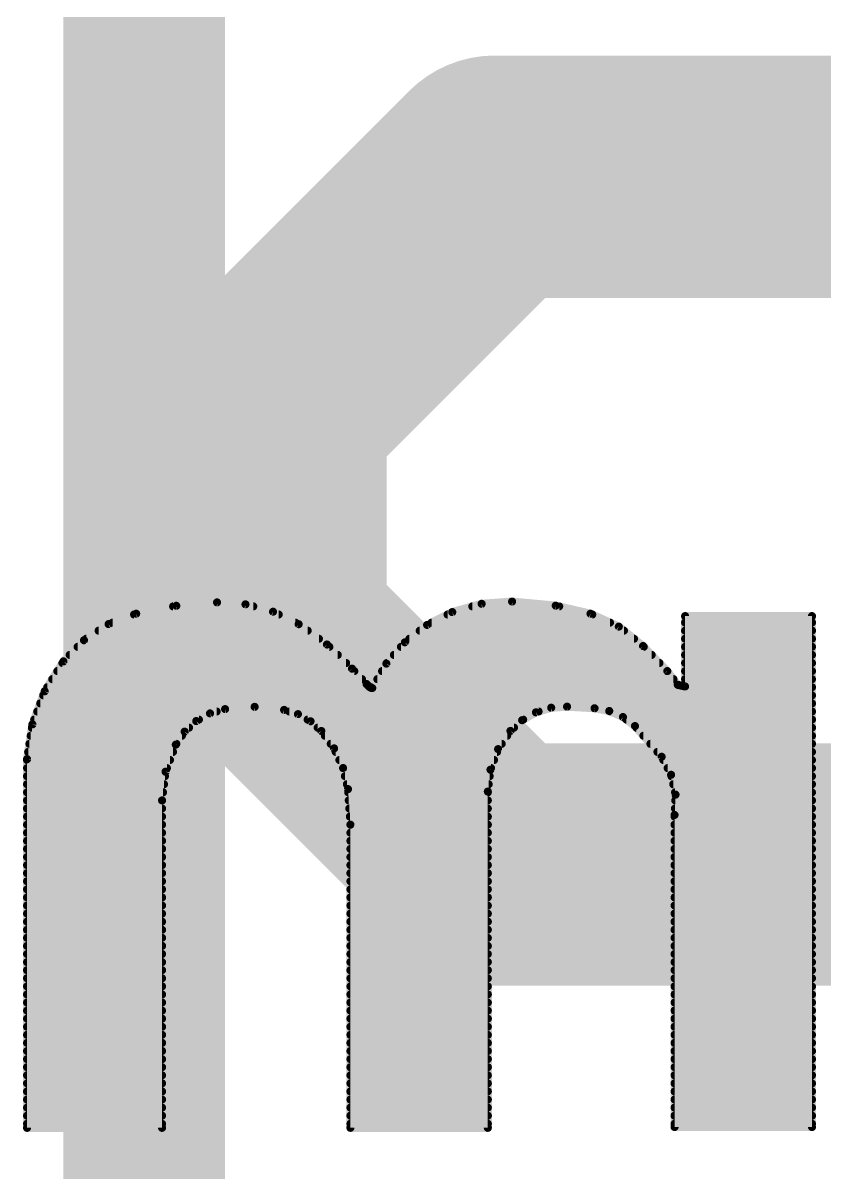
# Model space of a CAD drawing. Extents: x -3.8 to 55.5, y -10.2 to 68.5.
# Drawn here: x 18.161 to 20.678, y 33.069 to 36.682 of the extents above; entities that cross this region are included whole.
import ezdxf

# ---------------------------------------------------------------- set-up
doc = ezdxf.new("R2010")
doc.units = 0
for name, color, linetype in [('16', 132, 'CONTINUOUS'), ('21', 41, 'CONTINUOUS'), ('22', 40, 'CONTINUOUS')]:
    doc.layers.add(name, color=color, linetype=linetype)

msp = doc.modelspace()

# ---------------------------------------------------------------- linework, layer by layer
at = {"layer": '16', "const_width": 0.508}
msp.add_lwpolyline([(18.542, 39.116), (18.542, 18.536)], dxfattribs=at)
at = {"layer": '21', "const_width": 0.762}
for points in [[(19.6433, 36.1987), (18.923, 35.4784)], [(21.0838, 36.1987), (19.6433, 36.1987)], [(18.923, 35.4784), (18.923, 34.7581)], [(18.923, 34.7581), (19.6433, 34.0378)], [(19.6433, 34.0378), (21.0838, 34.0378)]]:
    msp.add_lwpolyline(points, dxfattribs=at)
at = {"layer": '21', "const_width": 0.381}
for points in [[(19.6433, 36.3892, 1), (19.6433, 36.0082)], [(19.778, 36.064, 1), (19.5086, 36.3334)], [(19.1135, 35.4784, 1), (18.7325, 35.4784)], [(18.7883, 35.6131, 1), (19.0577, 35.3437)], [(19.0577, 34.8928, 1), (18.7883, 34.6234)], [(18.7325, 34.7581, 1), (19.1135, 34.7581)], [(19.6433, 34.2283, 1), (19.6433, 33.8473)], [(19.5086, 33.9031, 1), (19.778, 34.1726)]]:
    msp.add_lwpolyline(points, format="xyb", dxfattribs=at)
at = {"layer": '22', "const_width": 0.0254}
for points in [[(18.7706, 34.8615), (18.6426, 34.8508)], [(18.86, 34.8554), (18.7706, 34.8615)], [(19.602, 34.8571), (19.5097, 34.831)], [(19.6977, 34.864), (19.602, 34.8571)], [(19.8349, 34.8513), (19.6977, 34.864)], [(18.5166, 34.8259), (18.43, 34.7932)], [(18.51, 34.8234), (18.9646, 34.8234)], [(18.6426, 34.8508), (18.5166, 34.8259)], [(18.6326, 34.8488), (18.8845, 34.8488)], [(18.9466, 34.8322), (18.86, 34.8554)], [(19.0271, 34.7929), (18.9466, 34.8322)], [(19.5097, 34.831), (19.4307, 34.7907)], [(19.4948, 34.8234), (19.9496, 34.8234)], [(19.5728, 34.8488), (19.8457, 34.8488)], [(19.9441, 34.8259), (19.8349, 34.8513)], [(20.033, 34.7855), (19.9441, 34.8259)], [(18.43, 34.7932), (18.3525, 34.7425)], [(18.4426, 34.798), (19.0167, 34.798)], [(19.116, 34.7291), (19.0271, 34.7929)], [(19.4307, 34.7907), (19.3608, 34.736)], [(19.4451, 34.798), (20.0055, 34.798)], [(20.1092, 34.7243), (20.033, 34.7855)], [(20.64, 34.8183), (20.2413, 34.8183)], [(20.2413, 34.8183), (20.2413, 34.5973)], [(20.2413, 34.798), (20.64, 34.798)], [(20.64, 33.213), (20.64, 34.8183)], [(18.3985, 34.7726), (19.0554, 34.7726)], [(19.4076, 34.7726), (20.0491, 34.7726)], [(20.2413, 34.7726), (20.64, 34.7726)], [(18.3525, 34.7425), (18.288, 34.6761)], [(18.3324, 34.7218), (19.1236, 34.7218)], [(18.3597, 34.7472), (19.0908, 34.7472)], [(19.1948, 34.6532), (19.116, 34.7291)], [(19.3608, 34.736), (19.3027, 34.6691)], [(19.3485, 34.7218), (20.1116, 34.7218)], [(19.3751, 34.7472), (20.0807, 34.7472)], [(20.1854, 34.6456), (20.1092, 34.7243)], [(20.2413, 34.7472), (20.64, 34.7472)], [(20.2413, 34.7218), (20.64, 34.7218)], [(18.288, 34.6761), (18.2292, 34.5822)], [(18.3077, 34.6964), (19.15, 34.6964)], [(19.3264, 34.6964), (20.1362, 34.6964)], [(20.2413, 34.6964), (20.64, 34.6964)], [(18.2689, 34.6456), (19.202, 34.6456)], [(18.2848, 34.671), (19.1763, 34.671)], [(19.2405, 34.605), (19.1948, 34.6532)], [(19.3027, 34.6691), (19.2583, 34.5923)], [(19.2891, 34.6456), (20.1854, 34.6456)], [(19.3043, 34.671), (20.1608, 34.671)], [(20.2184, 34.6024), (20.1854, 34.6456)], [(20.2413, 34.671), (20.64, 34.671)], [(20.2413, 34.6456), (20.64, 34.6456)], [(18.253, 34.6202), (19.2261, 34.6202)], [(19.2496, 34.5959), (19.2405, 34.605)], [(19.2744, 34.6202), (20.2048, 34.6202)], [(20.2413, 34.6202), (20.64, 34.6202)], [(18.2292, 34.5822), (18.1905, 34.4783)], [(18.2244, 34.5694), (20.64, 34.5694)], [(18.2371, 34.5948), (19.2512, 34.5948)], [(19.2536, 34.5932), (19.2496, 34.5959)], [(19.2583, 34.5923), (19.2536, 34.5932)], [(19.2597, 34.5948), (20.64, 34.5948)], [(20.2413, 34.5973), (20.2184, 34.6024)], [(18.215, 34.544), (20.64, 34.544)], [(18.796, 34.5262), (18.8888, 34.5332)], [(18.8888, 34.5332), (18.9814, 34.5237)], [(19.8206, 34.5305), (19.8704, 34.5338)], [(19.8704, 34.5338), (19.9568, 34.5288)], [(18.2055, 34.5186), (18.7694, 34.5186)], [(18.7054, 34.4886), (18.7485, 34.5127)], [(18.7485, 34.5127), (18.796, 34.5262)], [(18.9814, 34.5237), (19.0249, 34.5104)], [(18.998, 34.5186), (19.781, 34.5186)], [(19.0249, 34.5104), (19.0645, 34.488)], [(19.7294, 34.4914), (19.7727, 34.5161)], [(19.7727, 34.5161), (19.8206, 34.5305)], [(19.9568, 34.5288), (20.0031, 34.5201)], [(20.0031, 34.5201), (20.0462, 34.5012)], [(20.0066, 34.5186), (20.64, 34.5186)], [(20.0462, 34.5012), (20.0838, 34.4729)], [(18.1905, 34.4783), (18.1737, 34.3687)], [(18.1889, 34.4678), (18.6827, 34.4678)], [(18.1961, 34.4932), (18.7137, 34.4932)], [(18.6689, 34.4553), (18.7054, 34.4886)], [(19.0552, 34.4932), (19.7325, 34.4932)], [(19.0645, 34.488), (19.0983, 34.4576)], [(19.0869, 34.4678), (19.7037, 34.4678)], [(19.6926, 34.4576), (19.7294, 34.4914)], [(20.0568, 34.4932), (20.64, 34.4932)], [(20.0838, 34.4729), (20.1676, 34.3764)], [(20.0882, 34.4678), (20.64, 34.4678)], [(18.185, 34.4424), (18.6602, 34.4424)], [(18.6411, 34.4145), (18.6689, 34.4553)], [(19.0983, 34.4576), (19.1384, 34.4027)], [(19.1094, 34.4424), (19.6823, 34.4424)], [(19.6539, 34.4004), (19.6926, 34.4576)], [(20.1103, 34.4424), (20.64, 34.4424)], [(18.1772, 34.3916), (18.6324, 34.3916)], [(18.1811, 34.417), (18.6428, 34.417)], [(18.6089, 34.3295), (18.6411, 34.4145)], [(19.1279, 34.417), (19.6651, 34.417)], [(19.1384, 34.4027), (19.1667, 34.341)], [(19.1435, 34.3916), (19.6506, 34.3916)], [(19.6297, 34.3357), (19.6539, 34.4004)], [(20.1323, 34.417), (20.64, 34.417)], [(20.1544, 34.3916), (20.64, 34.3916)], [(18.1737, 34.3687), (18.1737, 33.2105)], [(18.1737, 34.3662), (18.6228, 34.3662)], [(19.1551, 34.3662), (19.6411, 34.3662)], [(20.1676, 34.3764), (20.1974, 34.3198)], [(20.173, 34.3662), (20.64, 34.3662)], [(18.1737, 34.3408), (18.6131, 34.3408)], [(18.1737, 34.3154), (18.6071, 34.3154)], [(18.5979, 34.2392), (18.6089, 34.3295)], [(19.1667, 34.341), (19.1821, 34.2748)], [(19.1667, 34.3408), (19.6316, 34.3408)], [(19.1726, 34.3154), (19.6273, 34.3154)], [(19.6215, 34.2671), (19.6297, 34.3357)], [(20.1864, 34.3408), (20.64, 34.3408)], [(20.1974, 34.3198), (20.2113, 34.2574)], [(20.1984, 34.3154), (20.64, 34.3154)], [(18.1737, 34.29), (18.6041, 34.29)], [(19.1786, 34.29), (19.6242, 34.29)], [(20.204, 34.29), (20.64, 34.29)], [(18.1737, 34.2646), (18.601, 34.2646)], [(19.1821, 34.2748), (19.1897, 34.163)], [(19.1828, 34.2646), (19.6215, 34.2646)], [(19.6215, 33.2105), (19.6215, 34.2671)], [(20.2113, 34.2574), (20.2082, 34.1935)], [(20.2097, 34.2646), (20.64, 34.2646)], [(18.1737, 34.2392), (18.5979, 34.2392)], [(18.1737, 34.2138), (18.5979, 34.2138)], [(18.5979, 33.2105), (18.5979, 34.2392)], [(19.1845, 34.2392), (19.6215, 34.2392)], [(19.1862, 34.2138), (19.6215, 34.2138)], [(20.2092, 34.2138), (20.64, 34.2138)], [(20.2104, 34.2392), (20.64, 34.2392)], [(18.1737, 34.1884), (18.5979, 34.1884)], [(19.188, 34.1884), (19.6215, 34.1884)], [(20.2082, 34.1935), (20.2082, 33.213)], [(20.2082, 34.1884), (20.64, 34.1884)], [(18.1737, 34.163), (18.5979, 34.163)], [(18.1737, 34.1376), (18.5979, 34.1376)], [(19.1897, 34.163), (19.1897, 33.2105)], [(19.1897, 34.163), (19.6215, 34.163)], [(19.1897, 34.1376), (19.6215, 34.1376)], [(20.2082, 34.163), (20.64, 34.163)], [(20.2082, 34.1376), (20.64, 34.1376)], [(18.1737, 34.1122), (18.5979, 34.1122)], [(19.1897, 34.1122), (19.6215, 34.1122)], [(20.2082, 34.1122), (20.64, 34.1122)], [(18.1737, 34.0868), (18.5979, 34.0868)], [(19.1897, 34.0868), (19.6215, 34.0868)], [(20.2082, 34.0868), (20.64, 34.0868)], [(18.1737, 34.0614), (18.5979, 34.0614)], [(18.1737, 34.036), (18.5979, 34.036)], [(19.1897, 34.0614), (19.6215, 34.0614)], [(19.1897, 34.036), (19.6215, 34.036)], [(20.2082, 34.0614), (20.64, 34.0614)], [(20.2082, 34.036), (20.64, 34.036)], [(18.1737, 34.0106), (18.5979, 34.0106)], [(19.1897, 34.0106), (19.6215, 34.0106)], [(20.2082, 34.0106), (20.64, 34.0106)], [(18.1737, 33.9852), (18.5979, 33.9852)], [(18.1737, 33.9598), (18.5979, 33.9598)], [(19.1897, 33.9852), (19.6215, 33.9852)], [(19.1897, 33.9598), (19.6215, 33.9598)], [(20.2082, 33.9852), (20.64, 33.9852)], [(20.2082, 33.9598), (20.64, 33.9598)], [(18.1737, 33.9344), (18.5979, 33.9344)], [(19.1897, 33.9344), (19.6215, 33.9344)], [(20.2082, 33.9344), (20.64, 33.9344)], [(18.1737, 33.909), (18.5979, 33.909)], [(18.1737, 33.8836), (18.5979, 33.8836)], [(19.1897, 33.909), (19.6215, 33.909)], [(19.1897, 33.8836), (19.6215, 33.8836)], [(20.2082, 33.909), (20.64, 33.909)], [(20.2082, 33.8836), (20.64, 33.8836)], [(18.1737, 33.8582), (18.5979, 33.8582)], [(19.1897, 33.8582), (19.6215, 33.8582)], [(20.2082, 33.8582), (20.64, 33.8582)], [(18.1737, 33.8328), (18.5979, 33.8328)], [(19.1897, 33.8328), (19.6215, 33.8328)], [(20.2082, 33.8328), (20.64, 33.8328)], [(18.1737, 33.8074), (18.5979, 33.8074)], [(18.1737, 33.782), (18.5979, 33.782)], [(19.1897, 33.8074), (19.6215, 33.8074)], [(19.1897, 33.782), (19.6215, 33.782)], [(20.2082, 33.8074), (20.64, 33.8074)], [(20.2082, 33.782), (20.64, 33.782)], [(18.1737, 33.7566), (18.5979, 33.7566)], [(19.1897, 33.7566), (19.6215, 33.7566)], [(20.2082, 33.7566), (20.64, 33.7566)], [(18.1737, 33.7312), (18.5979, 33.7312)], [(18.1737, 33.7058), (18.5979, 33.7058)], [(19.1897, 33.7312), (19.6215, 33.7312)], [(19.1897, 33.7058), (19.6215, 33.7058)], [(20.2082, 33.7312), (20.64, 33.7312)], [(20.2082, 33.7058), (20.64, 33.7058)], [(18.1737, 33.6804), (18.5979, 33.6804)], [(19.1897, 33.6804), (19.6215, 33.6804)], [(20.2082, 33.6804), (20.64, 33.6804)], [(18.1737, 33.655), (18.5979, 33.655)], [(18.1737, 33.6296), (18.5979, 33.6296)], [(19.1897, 33.655), (19.6215, 33.655)], [(19.1897, 33.6296), (19.6215, 33.6296)], [(20.2082, 33.655), (20.64, 33.655)], [(20.2082, 33.6296), (20.64, 33.6296)], [(18.1737, 33.6042), (18.5979, 33.6042)], [(19.1897, 33.6042), (19.6215, 33.6042)], [(20.2082, 33.6042), (20.64, 33.6042)], [(18.1737, 33.5788), (18.5979, 33.5788)], [(19.1897, 33.5788), (19.6215, 33.5788)], [(20.2082, 33.5788), (20.64, 33.5788)], [(18.1737, 33.5534), (18.5979, 33.5534)], [(18.1737, 33.528), (18.5979, 33.528)], [(19.1897, 33.5534), (19.6215, 33.5534)], [(19.1897, 33.528), (19.6215, 33.528)], [(20.2082, 33.5534), (20.64, 33.5534)], [(20.2082, 33.528), (20.64, 33.528)], [(18.1737, 33.5026), (18.5979, 33.5026)], [(19.1897, 33.5026), (19.6215, 33.5026)], [(20.2082, 33.5026), (20.64, 33.5026)], [(18.1737, 33.4772), (18.5979, 33.4772)], [(18.1737, 33.4518), (18.5979, 33.4518)], [(19.1897, 33.4772), (19.6215, 33.4772)], [(19.1897, 33.4518), (19.6215, 33.4518)], [(20.2082, 33.4772), (20.64, 33.4772)], [(20.2082, 33.4518), (20.64, 33.4518)], [(18.1737, 33.4264), (18.5979, 33.4264)], [(19.1897, 33.4264), (19.6215, 33.4264)], [(20.2082, 33.4264), (20.64, 33.4264)], [(18.1737, 33.401), (18.5979, 33.401)], [(18.1737, 33.3756), (18.5979, 33.3756)], [(19.1897, 33.401), (19.6215, 33.401)], [(19.1897, 33.3756), (19.6215, 33.3756)], [(20.2082, 33.401), (20.64, 33.401)], [(20.2082, 33.3756), (20.64, 33.3756)], [(18.1737, 33.3502), (18.5979, 33.3502)], [(19.1897, 33.3502), (19.6215, 33.3502)], [(20.2082, 33.3502), (20.64, 33.3502)], [(18.1737, 33.3248), (18.5979, 33.3248)], [(19.1897, 33.3248), (19.6215, 33.3248)], [(20.2082, 33.3248), (20.64, 33.3248)], [(18.1737, 33.2994), (18.5979, 33.2994)], [(18.1737, 33.274), (18.5979, 33.274)], [(19.1897, 33.2994), (19.6215, 33.2994)], [(19.1897, 33.274), (19.6215, 33.274)], [(20.2082, 33.2994), (20.64, 33.2994)], [(20.2082, 33.274), (20.64, 33.274)], [(18.1737, 33.2486), (18.5979, 33.2486)], [(19.1897, 33.2486), (19.6215, 33.2486)], [(20.2082, 33.2486), (20.64, 33.2486)], [(18.1737, 33.2232), (18.5979, 33.2232)], [(18.1737, 33.2105), (18.5979, 33.2105)], [(19.1897, 33.2232), (19.6215, 33.2232)], [(19.1897, 33.2105), (19.6215, 33.2105)], [(20.2082, 33.2232), (20.64, 33.2232)], [(20.2082, 33.213), (20.64, 33.213)]]:
    msp.add_lwpolyline(points, dxfattribs=at)
at = {"layer": '22', "const_width": 0.0127}
for points in [[(18.771, 34.8678, 1), (18.7702, 34.8552)], [(18.7711, 34.8552, 1), (18.7701, 34.8678)], [(19.6016, 34.8634, 1), (19.6025, 34.8507)], [(19.6037, 34.8509, 1), (19.6003, 34.8632)], [(19.6983, 34.8703, 1), (19.6971, 34.8577)], [(19.6982, 34.8577, 1), (19.6972, 34.8703)], [(18.51, 34.8297, 1), (18.51, 34.8171)], [(18.5154, 34.8321, 1), (18.5178, 34.8197)], [(18.5188, 34.82, 1), (18.5144, 34.8318)], [(18.6326, 34.8552, 1), (18.6326, 34.8425)], [(18.6421, 34.8571, 1), (18.6431, 34.8445)], [(18.6438, 34.8446, 1), (18.6414, 34.857)], [(18.8616, 34.8615, 1), (18.8584, 34.8492)], [(18.8596, 34.849, 1), (18.8604, 34.8617)], [(18.8845, 34.8425, 1), (18.8845, 34.8552)], [(18.9494, 34.8379, 1), (18.9438, 34.8265)], [(18.9449, 34.8261, 1), (18.9482, 34.8383)], [(18.9646, 34.8171, 1), (18.9646, 34.8297)], [(19.4948, 34.8297, 1), (19.4948, 34.8171)], [(19.508, 34.8371, 1), (19.5114, 34.8249)], [(19.5126, 34.8253, 1), (19.5068, 34.8367)], [(19.5728, 34.8552, 1), (19.5728, 34.8425)], [(19.8363, 34.8575, 1), (19.8335, 34.8451)], [(19.8343, 34.845, 1), (19.8355, 34.8576)], [(19.8457, 34.8425, 1), (19.8457, 34.8552)], [(19.9467, 34.8317, 1), (19.9415, 34.8201)], [(19.9427, 34.8197, 1), (19.9455, 34.8321)], [(19.9496, 34.8171, 1), (19.9496, 34.8297)], [(18.4277, 34.7992, 1), (18.4322, 34.7873)], [(18.4334, 34.7879, 1), (18.4265, 34.7986)], [(18.4426, 34.8043, 1), (18.4426, 34.7917)], [(19.0167, 34.7917, 1), (19.0167, 34.8043)], [(19.0308, 34.7981, 1), (19.0234, 34.7877)], [(19.0243, 34.7872, 1), (19.0299, 34.7986)], [(19.4278, 34.7963, 1), (19.4336, 34.785)], [(19.4346, 34.7857, 1), (19.4268, 34.7957)], [(19.4451, 34.8043, 1), (19.4451, 34.7917)], [(20.0055, 34.7917, 1), (20.0055, 34.8043)], [(20.037, 34.7904, 1), (20.0291, 34.7805)], [(20.0304, 34.7797, 1), (20.0357, 34.7912)], [(20.2477, 34.8183, 1), (20.235, 34.8183)], [(20.2413, 34.8246, 1), (20.2413, 34.812)], [(20.2413, 34.8043, 1), (20.2413, 34.7917)], [(20.6464, 34.8183, 1), (20.6336, 34.8183)], [(20.64, 34.812, 1), (20.64, 34.8246)], [(20.64, 34.7917, 1), (20.64, 34.8043)], [(18.3985, 34.779, 1), (18.3985, 34.7663)], [(19.0554, 34.7663, 1), (19.0554, 34.779)], [(19.4076, 34.779, 1), (19.4076, 34.7663)], [(20.0491, 34.7663, 1), (20.0491, 34.779)], [(20.2413, 34.779, 1), (20.2413, 34.7663)], [(20.64, 34.7663, 1), (20.64, 34.779)], [(18.3324, 34.7281, 1), (18.3324, 34.7155)], [(18.349, 34.7478, 1), (18.356, 34.7372)], [(18.3571, 34.7381, 1), (18.348, 34.7469)], [(18.3597, 34.7535, 1), (18.3597, 34.7409)], [(19.0908, 34.7409, 1), (19.0908, 34.7535)], [(19.1204, 34.7337, 1), (19.1116, 34.7245)], [(19.1123, 34.7239, 1), (19.1197, 34.7343)], [(19.1236, 34.7155, 1), (19.1236, 34.7281)], [(19.3485, 34.7281, 1), (19.3485, 34.7155)], [(19.3569, 34.741, 1), (19.3648, 34.731)], [(19.3656, 34.7319, 1), (19.3561, 34.7402)], [(19.3751, 34.7535, 1), (19.3751, 34.7409)], [(20.0807, 34.7409, 1), (20.0807, 34.7535)], [(20.1138, 34.7287, 1), (20.1046, 34.7199)], [(20.1052, 34.7193, 1), (20.1132, 34.7293)], [(20.1116, 34.7155, 1), (20.1116, 34.7281)], [(20.2413, 34.7535, 1), (20.2413, 34.7409)], [(20.2413, 34.7281, 1), (20.2413, 34.7155)], [(20.64, 34.7409, 1), (20.64, 34.7535)], [(20.64, 34.7155, 1), (20.64, 34.7281)], [(18.2934, 34.6727, 1), (18.2826, 34.6795)], [(18.3077, 34.7028, 1), (18.3077, 34.6901)], [(19.15, 34.6901, 1), (19.15, 34.7028)], [(19.3264, 34.7028, 1), (19.3264, 34.6901)], [(20.1362, 34.6901, 1), (20.1362, 34.7028)], [(20.2413, 34.7028, 1), (20.2413, 34.6901)], [(20.64, 34.6901, 1), (20.64, 34.7028)], [(18.2689, 34.6519, 1), (18.2689, 34.6393)], [(18.2848, 34.6773, 1), (18.2848, 34.6647)], [(18.2834, 34.6805, 1), (18.2926, 34.6717)], [(19.1763, 34.6647, 1), (19.1763, 34.6773)], [(19.1994, 34.6576, 1), (19.1902, 34.6488)], [(19.1904, 34.6486, 1), (19.1992, 34.6578)], [(19.202, 34.6393, 1), (19.202, 34.6519)], [(19.2891, 34.6519, 1), (19.2891, 34.6393)], [(19.2979, 34.6733, 1), (19.3075, 34.6649)], [(19.3082, 34.6659, 1), (19.2972, 34.6723)], [(19.3043, 34.6773, 1), (19.3043, 34.6647)], [(20.1608, 34.6647, 1), (20.1608, 34.6773)], [(20.1904, 34.6495, 1), (20.1804, 34.6417)], [(20.1808, 34.6412, 1), (20.19, 34.65)], [(20.1854, 34.6393, 1), (20.1854, 34.6519)], [(20.2413, 34.6773, 1), (20.2413, 34.6647)], [(20.2413, 34.6519, 1), (20.2413, 34.6393)], [(20.64, 34.6647, 1), (20.64, 34.6773)], [(20.64, 34.6393, 1), (20.64, 34.6519)], [(18.253, 34.6266, 1), (18.253, 34.6139)], [(19.2261, 34.6139, 1), (19.2261, 34.6266)], [(19.245, 34.6095, 1), (19.236, 34.6005)], [(19.2744, 34.6266, 1), (19.2744, 34.6139)], [(20.2048, 34.6139, 1), (20.2048, 34.6266)], [(20.2413, 34.6266, 1), (20.2413, 34.6139)], [(20.64, 34.6139, 1), (20.64, 34.6266)], [(18.2244, 34.5757, 1), (18.2244, 34.5631)], [(18.2238, 34.5855, 1), (18.2345, 34.5788)], [(18.2351, 34.5799, 1), (18.2232, 34.5844)], [(18.2371, 34.6011, 1), (18.2371, 34.5885)], [(19.2359, 34.6006, 1), (19.2451, 34.6094)], [(19.2531, 34.6012, 1), (19.2461, 34.5906)], [(19.2451, 34.5914, 1), (19.2541, 34.6004)], [(19.2548, 34.5995, 1), (19.2524, 34.587)], [(19.25, 34.588, 1), (19.2571, 34.5985)], [(19.2512, 34.5885, 1), (19.2512, 34.6011)], [(19.2528, 34.5955, 1), (19.2638, 34.5891)], [(19.2597, 34.6011, 1), (19.2597, 34.5885)], [(19.2571, 34.5861, 1), (19.2595, 34.5985)], [(20.2198, 34.6086, 1), (20.217, 34.5962)], [(20.2134, 34.5985, 1), (20.2234, 34.6063)], [(20.235, 34.5973, 1), (20.2477, 34.5973)], [(20.2399, 34.5911, 1), (20.2427, 34.6035)], [(20.64, 34.5885, 1), (20.64, 34.6011)], [(20.64, 34.5631, 1), (20.64, 34.5757)], [(18.215, 34.5504, 1), (18.215, 34.5377)], [(18.8895, 34.5395, 1), (18.8882, 34.5268)], [(18.8893, 34.5268, 1), (18.8883, 34.5395)], [(19.8708, 34.5401, 1), (19.87, 34.5275)], [(19.8708, 34.5275, 1), (19.87, 34.5401)], [(20.64, 34.5377, 1), (20.64, 34.5504)], [(18.2055, 34.5249, 1), (18.2055, 34.5123)], [(18.7468, 34.5188, 1), (18.7503, 34.5065)], [(18.7516, 34.5071, 1), (18.7454, 34.5182)], [(18.7694, 34.5123, 1), (18.7694, 34.5249)], [(18.7955, 34.5325, 1), (18.7965, 34.5199)], [(18.7977, 34.5201, 1), (18.7943, 34.5323)], [(18.9833, 34.5298, 1), (18.9795, 34.5176)], [(18.9808, 34.5174, 1), (18.982, 34.53)], [(18.998, 34.5249, 1), (18.998, 34.5123)], [(19.028, 34.5159, 1), (19.0218, 34.5048)], [(19.023, 34.5043, 1), (19.0267, 34.5164)], [(19.7709, 34.5222, 1), (19.7746, 34.51)], [(19.7759, 34.5106, 1), (19.7696, 34.5216)], [(19.781, 34.5123, 1), (19.781, 34.5249)], [(19.8202, 34.5368, 1), (19.821, 34.5242)], [(19.8224, 34.5244, 1), (19.8187, 34.5366)], [(19.958, 34.535, 1), (19.9556, 34.5226)], [(19.9564, 34.5225, 1), (19.9572, 34.5351)], [(20.0056, 34.526, 1), (20.0005, 34.5143)], [(20.0066, 34.5249, 1), (20.0066, 34.5123)], [(20.0019, 34.5139, 1), (20.0042, 34.5264)], [(20.05, 34.5063, 1), (20.0423, 34.4961)], [(20.0436, 34.4954, 1), (20.0487, 34.507)], [(20.64, 34.5123, 1), (20.64, 34.5249)], [(18.1889, 34.4742, 1), (18.1889, 34.4615)], [(18.1846, 34.4805, 1), (18.1965, 34.476)], [(18.1968, 34.4773, 1), (18.1843, 34.4792)], [(18.1961, 34.4995, 1), (18.1961, 34.4869)], [(18.6827, 34.4615, 1), (18.6827, 34.4742)], [(18.7023, 34.4941, 1), (18.7085, 34.483)], [(18.7097, 34.4839, 1), (18.7011, 34.4933)], [(18.7137, 34.4869, 1), (18.7137, 34.4995)], [(19.0552, 34.4995, 1), (19.0552, 34.4869)], [(19.0687, 34.4927, 1), (19.0602, 34.4833)], [(19.0613, 34.4825, 1), (19.0676, 34.4935)], [(19.0869, 34.4742, 1), (19.0869, 34.4615)], [(19.7037, 34.4615, 1), (19.7037, 34.4742)], [(19.7262, 34.4969, 1), (19.7325, 34.4859)], [(19.7337, 34.4867, 1), (19.7251, 34.4961)], [(19.7325, 34.4869, 1), (19.7325, 34.4995)], [(20.0568, 34.4995, 1), (20.0568, 34.4869)], [(20.0886, 34.4771, 1), (20.079, 34.4687)], [(20.08, 34.4678, 1), (20.0876, 34.478)], [(20.0882, 34.4742, 1), (20.0882, 34.4615)], [(20.64, 34.4869, 1), (20.64, 34.4995)], [(20.64, 34.4615, 1), (20.64, 34.4742)], [(18.185, 34.4487, 1), (18.185, 34.4361)], [(18.6602, 34.4361, 1), (18.6602, 34.4487)], [(18.6647, 34.46, 1), (18.6732, 34.4506)], [(18.6742, 34.4517, 1), (18.6637, 34.4589)], [(19.1034, 34.4613, 1), (19.0932, 34.4539)], [(19.0941, 34.4529, 1), (19.1025, 34.4623)], [(19.1094, 34.4487, 1), (19.1094, 34.4361)], [(19.6823, 34.4361, 1), (19.6823, 34.4487)], [(19.6883, 34.4623, 1), (19.6969, 34.4529)], [(19.6979, 34.454, 1), (19.6873, 34.4612)], [(20.1103, 34.4487, 1), (20.1103, 34.4361)], [(20.64, 34.4361, 1), (20.64, 34.4487)], [(18.1772, 34.398, 1), (18.1772, 34.3853)], [(18.1811, 34.4233, 1), (18.1811, 34.4107)], [(18.6324, 34.3853, 1), (18.6324, 34.398)], [(18.6359, 34.4181, 1), (18.6463, 34.4109)], [(18.647, 34.4122, 1), (18.6352, 34.4168)], [(18.6428, 34.4107, 1), (18.6428, 34.4233)], [(19.1279, 34.4233, 1), (19.1279, 34.4107)], [(19.1441, 34.4054, 1), (19.1326, 34.4001)], [(19.1332, 34.399, 1), (19.1435, 34.4065)], [(19.1435, 34.398, 1), (19.1435, 34.3853)], [(19.6486, 34.404, 1), (19.6591, 34.3968)], [(19.6598, 34.3982, 1), (19.6479, 34.4026)], [(19.6506, 34.3853, 1), (19.6506, 34.398)], [(19.6651, 34.4107, 1), (19.6651, 34.4233)], [(20.1323, 34.4233, 1), (20.1323, 34.4107)], [(20.1544, 34.398, 1), (20.1544, 34.3853)], [(20.64, 34.4107, 1), (20.64, 34.4233)], [(20.64, 34.3853, 1), (20.64, 34.398)], [(18.1801, 34.3687, 1), (18.1673, 34.3687)], [(18.1737, 34.3725, 1), (18.1737, 34.3599)], [(18.1674, 34.3697, 1), (18.18, 34.3677)], [(18.6228, 34.3599, 1), (18.6228, 34.3725)], [(19.1551, 34.3725, 1), (19.1551, 34.3599)], [(19.6411, 34.3599, 1), (19.6411, 34.3725)], [(20.1732, 34.3794, 1), (20.162, 34.3734)], [(20.1628, 34.3722, 1), (20.1724, 34.3806)], [(20.173, 34.3725, 1), (20.173, 34.3599)], [(20.64, 34.3599, 1), (20.64, 34.3725)], [(18.1737, 34.3471, 1), (18.1737, 34.3345)], [(18.1737, 34.3218, 1), (18.1737, 34.3091)], [(18.6152, 34.3287, 1), (18.6025, 34.3302)], [(18.6029, 34.3317, 1), (18.6148, 34.3272)], [(18.6071, 34.3091, 1), (18.6071, 34.3218)], [(18.6131, 34.3345, 1), (18.6131, 34.3471)], [(19.1729, 34.3424, 1), (19.1605, 34.3395)], [(19.1667, 34.3471, 1), (19.1667, 34.3345)], [(19.1609, 34.3383, 1), (19.1724, 34.3436)], [(19.1726, 34.3218, 1), (19.1726, 34.3091)], [(19.636, 34.3349, 1), (19.6234, 34.3364)], [(19.6238, 34.3379, 1), (19.6357, 34.3335)], [(19.6273, 34.3091, 1), (19.6273, 34.3218)], [(19.6316, 34.3345, 1), (19.6316, 34.3471)], [(20.1864, 34.3471, 1), (20.1864, 34.3345)], [(20.2036, 34.3212, 1), (20.1912, 34.3184)], [(20.1918, 34.3169, 1), (20.203, 34.3228)], [(20.1984, 34.3218, 1), (20.1984, 34.3091)], [(20.64, 34.3345, 1), (20.64, 34.3471)], [(20.64, 34.3091, 1), (20.64, 34.3218)], [(18.1737, 34.2963, 1), (18.1737, 34.2837)], [(18.6041, 34.2837, 1), (18.6041, 34.2963)], [(19.1786, 34.2963, 1), (19.1786, 34.2837)], [(19.6242, 34.2837, 1), (19.6242, 34.2963)], [(20.204, 34.2963, 1), (20.204, 34.2837)], [(20.64, 34.2837, 1), (20.64, 34.2963)], [(18.1737, 34.2709, 1), (18.1737, 34.2583)], [(18.601, 34.2583, 1), (18.601, 34.2709)], [(19.1884, 34.2752, 1), (19.1758, 34.2744)], [(19.1759, 34.2734, 1), (19.1883, 34.2762)], [(19.1828, 34.2709, 1), (19.1828, 34.2583)], [(19.6279, 34.2671, 1), (19.6151, 34.2671)], [(19.6152, 34.2679, 1), (19.6278, 34.2663)], [(19.6215, 34.2583, 1), (19.6215, 34.2709)], [(20.2097, 34.2709, 1), (20.2097, 34.2583)], [(20.2176, 34.2571, 1), (20.2049, 34.2577)], [(20.2051, 34.256, 1), (20.2175, 34.2588)], [(20.64, 34.2583, 1), (20.64, 34.2709)], [(18.1737, 34.2456, 1), (18.1737, 34.2329)], [(18.1737, 34.2201, 1), (18.1737, 34.2075)], [(18.6043, 34.2392, 1), (18.5915, 34.2392)], [(18.5916, 34.24, 1), (18.6042, 34.2384)], [(18.5979, 34.2329, 1), (18.5979, 34.2456)], [(18.5979, 34.2075, 1), (18.5979, 34.2201)], [(19.1845, 34.2456, 1), (19.1845, 34.2329)], [(19.1862, 34.2201, 1), (19.1862, 34.2075)], [(19.6215, 34.2329, 1), (19.6215, 34.2456)], [(19.6215, 34.2075, 1), (19.6215, 34.2201)], [(20.2092, 34.2201, 1), (20.2092, 34.2075)], [(20.2104, 34.2456, 1), (20.2104, 34.2329)], [(20.64, 34.2329, 1), (20.64, 34.2456)], [(20.64, 34.2075, 1), (20.64, 34.2201)], [(18.1737, 34.1947, 1), (18.1737, 34.1821)], [(18.5979, 34.1821, 1), (18.5979, 34.1947)], [(19.188, 34.1947, 1), (19.188, 34.1821)], [(19.6215, 34.1821, 1), (19.6215, 34.1947)], [(20.2146, 34.1935, 1), (20.2019, 34.1935)], [(20.2019, 34.1938, 1), (20.2145, 34.1932)], [(20.2082, 34.1947, 1), (20.2082, 34.1821)], [(20.64, 34.1821, 1), (20.64, 34.1947)], [(18.1737, 34.1694, 1), (18.1737, 34.1567)], [(18.1737, 34.1439, 1), (18.1737, 34.1313)], [(18.5979, 34.1567, 1), (18.5979, 34.1694)], [(18.5979, 34.1313, 1), (18.5979, 34.1439)], [(19.1961, 34.163, 1), (19.1834, 34.163)], [(19.1897, 34.1694, 1), (19.1897, 34.1567)], [(19.1834, 34.1626, 1), (19.196, 34.1634)], [(19.1897, 34.1439, 1), (19.1897, 34.1313)], [(19.6215, 34.1567, 1), (19.6215, 34.1694)], [(19.6215, 34.1313, 1), (19.6215, 34.1439)], [(20.2082, 34.1694, 1), (20.2082, 34.1567)], [(20.2082, 34.1439, 1), (20.2082, 34.1313)], [(20.64, 34.1567, 1), (20.64, 34.1694)], [(20.64, 34.1313, 1), (20.64, 34.1439)], [(18.1737, 34.1185, 1), (18.1737, 34.1059)], [(18.5979, 34.1059, 1), (18.5979, 34.1185)], [(19.1897, 34.1185, 1), (19.1897, 34.1059)], [(19.6215, 34.1059, 1), (19.6215, 34.1185)], [(20.2082, 34.1185, 1), (20.2082, 34.1059)], [(20.64, 34.1059, 1), (20.64, 34.1185)], [(18.1737, 34.0932, 1), (18.1737, 34.0805)], [(18.5979, 34.0805, 1), (18.5979, 34.0932)], [(19.1897, 34.0932, 1), (19.1897, 34.0805)], [(19.6215, 34.0805, 1), (19.6215, 34.0932)], [(20.2082, 34.0932, 1), (20.2082, 34.0805)], [(20.64, 34.0805, 1), (20.64, 34.0932)], [(18.1737, 34.0677, 1), (18.1737, 34.0551)], [(18.1737, 34.0423, 1), (18.1737, 34.0297)], [(18.5979, 34.0551, 1), (18.5979, 34.0677)], [(18.5979, 34.0297, 1), (18.5979, 34.0423)], [(19.1897, 34.0677, 1), (19.1897, 34.0551)], [(19.1897, 34.0423, 1), (19.1897, 34.0297)], [(19.6215, 34.0551, 1), (19.6215, 34.0677)], [(19.6215, 34.0297, 1), (19.6215, 34.0423)], [(20.2082, 34.0677, 1), (20.2082, 34.0551)], [(20.2082, 34.0423, 1), (20.2082, 34.0297)], [(20.64, 34.0551, 1), (20.64, 34.0677)], [(20.64, 34.0297, 1), (20.64, 34.0423)], [(18.1737, 34.017, 1), (18.1737, 34.0043)], [(18.5979, 34.0043, 1), (18.5979, 34.017)], [(19.1897, 34.017, 1), (19.1897, 34.0043)], [(19.6215, 34.0043, 1), (19.6215, 34.017)], [(20.2082, 34.017, 1), (20.2082, 34.0043)], [(20.64, 34.0043, 1), (20.64, 34.017)], [(18.1737, 33.9915, 1), (18.1737, 33.9789)], [(18.1737, 33.9661, 1), (18.1737, 33.9535)], [(18.5979, 33.9789, 1), (18.5979, 33.9915)], [(18.5979, 33.9535, 1), (18.5979, 33.9661)], [(19.1897, 33.9915, 1), (19.1897, 33.9789)], [(19.1897, 33.9661, 1), (19.1897, 33.9535)], [(19.6215, 33.9789, 1), (19.6215, 33.9915)], [(19.6215, 33.9535, 1), (19.6215, 33.9661)], [(20.2082, 33.9915, 1), (20.2082, 33.9789)], [(20.2082, 33.9661, 1), (20.2082, 33.9535)], [(20.64, 33.9789, 1), (20.64, 33.9915)], [(20.64, 33.9535, 1), (20.64, 33.9661)], [(18.1737, 33.9408, 1), (18.1737, 33.9281)], [(18.5979, 33.9281, 1), (18.5979, 33.9408)], [(19.1897, 33.9408, 1), (19.1897, 33.9281)], [(19.6215, 33.9281, 1), (19.6215, 33.9408)], [(20.2082, 33.9408, 1), (20.2082, 33.9281)], [(20.64, 33.9281, 1), (20.64, 33.9408)], [(18.1737, 33.9153, 1), (18.1737, 33.9027)], [(18.1737, 33.8899, 1), (18.1737, 33.8773)], [(18.5979, 33.9027, 1), (18.5979, 33.9153)], [(18.5979, 33.8773, 1), (18.5979, 33.8899)], [(19.1897, 33.9153, 1), (19.1897, 33.9027)], [(19.1897, 33.8899, 1), (19.1897, 33.8773)], [(19.6215, 33.9027, 1), (19.6215, 33.9153)], [(19.6215, 33.8773, 1), (19.6215, 33.8899)], [(20.2082, 33.9153, 1), (20.2082, 33.9027)], [(20.2082, 33.8899, 1), (20.2082, 33.8773)], [(20.64, 33.9027, 1), (20.64, 33.9153)], [(20.64, 33.8773, 1), (20.64, 33.8899)], [(18.1737, 33.8646, 1), (18.1737, 33.8519)], [(18.5979, 33.8519, 1), (18.5979, 33.8646)], [(19.1897, 33.8646, 1), (19.1897, 33.8519)], [(19.6215, 33.8519, 1), (19.6215, 33.8646)], [(20.2082, 33.8646, 1), (20.2082, 33.8519)], [(20.64, 33.8519, 1), (20.64, 33.8646)], [(18.1737, 33.8391, 1), (18.1737, 33.8265)], [(18.5979, 33.8265, 1), (18.5979, 33.8391)], [(19.1897, 33.8391, 1), (19.1897, 33.8265)], [(19.6215, 33.8265, 1), (19.6215, 33.8391)], [(20.2082, 33.8391, 1), (20.2082, 33.8265)], [(20.64, 33.8265, 1), (20.64, 33.8391)], [(18.1737, 33.8137, 1), (18.1737, 33.8011)], [(18.1737, 33.7884, 1), (18.1737, 33.7757)], [(18.5979, 33.8011, 1), (18.5979, 33.8137)], [(18.5979, 33.7757, 1), (18.5979, 33.7884)], [(19.1897, 33.8137, 1), (19.1897, 33.8011)], [(19.1897, 33.7884, 1), (19.1897, 33.7757)], [(19.6215, 33.8011, 1), (19.6215, 33.8137)], [(19.6215, 33.7757, 1), (19.6215, 33.7884)], [(20.2082, 33.7884, 1), (20.2082, 33.7757)], [(20.2082, 33.8137, 1), (20.2082, 33.8011)], [(20.64, 33.8011, 1), (20.64, 33.8137)], [(20.64, 33.7757, 1), (20.64, 33.7884)], [(18.1737, 33.7629, 1), (18.1737, 33.7503)], [(18.5979, 33.7503, 1), (18.5979, 33.7629)], [(19.1897, 33.7629, 1), (19.1897, 33.7503)], [(19.6215, 33.7503, 1), (19.6215, 33.7629)], [(20.2082, 33.7629, 1), (20.2082, 33.7503)], [(20.64, 33.7503, 1), (20.64, 33.7629)], [(18.1737, 33.7375, 1), (18.1737, 33.7249)], [(18.1737, 33.7122, 1), (18.1737, 33.6995)], [(18.5979, 33.7249, 1), (18.5979, 33.7375)], [(18.5979, 33.6995, 1), (18.5979, 33.7122)], [(19.1897, 33.7375, 1), (19.1897, 33.7249)], [(19.1897, 33.7122, 1), (19.1897, 33.6995)], [(19.6215, 33.7249, 1), (19.6215, 33.7375)], [(19.6215, 33.6995, 1), (19.6215, 33.7122)], [(20.2082, 33.7122, 1), (20.2082, 33.6995)], [(20.2082, 33.7375, 1), (20.2082, 33.7249)], [(20.64, 33.7249, 1), (20.64, 33.7375)], [(20.64, 33.6995, 1), (20.64, 33.7122)], [(18.1737, 33.6867, 1), (18.1737, 33.6741)], [(18.5979, 33.6741, 1), (18.5979, 33.6867)], [(19.1897, 33.6867, 1), (19.1897, 33.6741)], [(19.6215, 33.6741, 1), (19.6215, 33.6867)], [(20.2082, 33.6867, 1), (20.2082, 33.6741)], [(20.64, 33.6741, 1), (20.64, 33.6867)], [(18.1737, 33.6613, 1), (18.1737, 33.6487)], [(18.1737, 33.636, 1), (18.1737, 33.6233)], [(18.5979, 33.6487, 1), (18.5979, 33.6613)], [(18.5979, 33.6233, 1), (18.5979, 33.636)], [(19.1897, 33.6613, 1), (19.1897, 33.6487)], [(19.1897, 33.636, 1), (19.1897, 33.6233)], [(19.6215, 33.6487, 1), (19.6215, 33.6613)], [(19.6215, 33.6233, 1), (19.6215, 33.636)], [(20.2082, 33.636, 1), (20.2082, 33.6233)], [(20.2082, 33.6613, 1), (20.2082, 33.6487)], [(20.64, 33.6487, 1), (20.64, 33.6613)], [(20.64, 33.6233, 1), (20.64, 33.636)], [(18.1737, 33.6105, 1), (18.1737, 33.5979)], [(18.5979, 33.5979, 1), (18.5979, 33.6105)], [(19.1897, 33.6105, 1), (19.1897, 33.5979)], [(19.6215, 33.5979, 1), (19.6215, 33.6105)], [(20.2082, 33.6105, 1), (20.2082, 33.5979)], [(20.64, 33.5979, 1), (20.64, 33.6105)], [(18.1737, 33.5851, 1), (18.1737, 33.5725)], [(18.5979, 33.5725, 1), (18.5979, 33.5851)], [(19.1897, 33.5851, 1), (19.1897, 33.5725)], [(19.6215, 33.5725, 1), (19.6215, 33.5851)], [(20.2082, 33.5851, 1), (20.2082, 33.5725)], [(20.64, 33.5725, 1), (20.64, 33.5851)], [(18.1737, 33.5598, 1), (18.1737, 33.5471)], [(18.1737, 33.5343, 1), (18.1737, 33.5217)], [(18.5979, 33.5471, 1), (18.5979, 33.5598)], [(18.5979, 33.5217, 1), (18.5979, 33.5343)], [(19.1897, 33.5598, 1), (19.1897, 33.5471)], [(19.1897, 33.5343, 1), (19.1897, 33.5217)], [(19.6215, 33.5471, 1), (19.6215, 33.5598)], [(19.6215, 33.5217, 1), (19.6215, 33.5343)], [(20.2082, 33.5598, 1), (20.2082, 33.5471)], [(20.2082, 33.5343, 1), (20.2082, 33.5217)], [(20.64, 33.5471, 1), (20.64, 33.5598)], [(20.64, 33.5217, 1), (20.64, 33.5343)], [(18.1737, 33.5089, 1), (18.1737, 33.4963)], [(18.5979, 33.4963, 1), (18.5979, 33.5089)], [(19.1897, 33.5089, 1), (19.1897, 33.4963)], [(19.6215, 33.4963, 1), (19.6215, 33.5089)], [(20.2082, 33.5089, 1), (20.2082, 33.4963)], [(20.64, 33.4963, 1), (20.64, 33.5089)], [(18.1737, 33.4836, 1), (18.1737, 33.4709)], [(18.1737, 33.4581, 1), (18.1737, 33.4455)], [(18.5979, 33.4709, 1), (18.5979, 33.4836)], [(18.5979, 33.4455, 1), (18.5979, 33.4581)], [(19.1897, 33.4836, 1), (19.1897, 33.4709)], [(19.1897, 33.4581, 1), (19.1897, 33.4455)], [(19.6215, 33.4709, 1), (19.6215, 33.4836)], [(19.6215, 33.4455, 1), (19.6215, 33.4581)], [(20.2082, 33.4836, 1), (20.2082, 33.4709)], [(20.2082, 33.4581, 1), (20.2082, 33.4455)], [(20.64, 33.4709, 1), (20.64, 33.4836)], [(20.64, 33.4455, 1), (20.64, 33.4581)], [(18.1737, 33.4327, 1), (18.1737, 33.4201)], [(18.5979, 33.4201, 1), (18.5979, 33.4327)], [(19.1897, 33.4327, 1), (19.1897, 33.4201)], [(19.6215, 33.4201, 1), (19.6215, 33.4327)], [(20.2082, 33.4327, 1), (20.2082, 33.4201)], [(20.64, 33.4201, 1), (20.64, 33.4327)], [(18.1737, 33.4074, 1), (18.1737, 33.3947)], [(18.1737, 33.3819, 1), (18.1737, 33.3693)], [(18.5979, 33.3947, 1), (18.5979, 33.4074)], [(18.5979, 33.3693, 1), (18.5979, 33.3819)], [(19.1897, 33.4074, 1), (19.1897, 33.3947)], [(19.1897, 33.3819, 1), (19.1897, 33.3693)], [(19.6215, 33.3947, 1), (19.6215, 33.4074)], [(19.6215, 33.3693, 1), (19.6215, 33.3819)], [(20.2082, 33.4074, 1), (20.2082, 33.3947)], [(20.2082, 33.3819, 1), (20.2082, 33.3693)], [(20.64, 33.3947, 1), (20.64, 33.4074)], [(20.64, 33.3693, 1), (20.64, 33.3819)], [(18.1737, 33.3565, 1), (18.1737, 33.3439)], [(18.5979, 33.3439, 1), (18.5979, 33.3565)], [(19.1897, 33.3565, 1), (19.1897, 33.3439)], [(19.6215, 33.3439, 1), (19.6215, 33.3565)], [(20.2082, 33.3565, 1), (20.2082, 33.3439)], [(20.64, 33.3439, 1), (20.64, 33.3565)], [(18.1737, 33.3312, 1), (18.1737, 33.3185)], [(18.5979, 33.3185, 1), (18.5979, 33.3312)], [(19.1897, 33.3312, 1), (19.1897, 33.3185)], [(19.6215, 33.3185, 1), (19.6215, 33.3312)], [(20.2082, 33.3312, 1), (20.2082, 33.3185)], [(20.64, 33.3185, 1), (20.64, 33.3312)], [(18.1737, 33.3057, 1), (18.1737, 33.2931)], [(18.1737, 33.2803, 1), (18.1737, 33.2677)], [(18.5979, 33.2931, 1), (18.5979, 33.3057)], [(18.5979, 33.2677, 1), (18.5979, 33.2803)], [(19.1897, 33.3057, 1), (19.1897, 33.2931)], [(19.1897, 33.2803, 1), (19.1897, 33.2677)], [(19.6215, 33.2931, 1), (19.6215, 33.3057)], [(19.6215, 33.2677, 1), (19.6215, 33.2803)], [(20.2082, 33.3057, 1), (20.2082, 33.2931)], [(20.2082, 33.2803, 1), (20.2082, 33.2677)], [(20.64, 33.2931, 1), (20.64, 33.3057)], [(20.64, 33.2677, 1), (20.64, 33.2803)], [(18.1737, 33.255, 1), (18.1737, 33.2423)], [(18.5979, 33.2423, 1), (18.5979, 33.255)], [(19.1897, 33.255, 1), (19.1897, 33.2423)], [(19.6215, 33.2423, 1), (19.6215, 33.255)], [(20.2082, 33.255, 1), (20.2082, 33.2423)], [(20.64, 33.2423, 1), (20.64, 33.255)], [(18.1673, 33.2105, 1), (18.1801, 33.2105)], [(18.1737, 33.2295, 1), (18.1737, 33.2169)], [(18.1737, 33.2169, 1), (18.1737, 33.2042)], [(18.5915, 33.2105, 1), (18.6043, 33.2105)], [(18.5979, 33.2169, 1), (18.5979, 33.2295)], [(18.5979, 33.2042, 1), (18.5979, 33.2169)], [(19.1897, 33.2295, 1), (19.1897, 33.2169)], [(19.1897, 33.2169, 1), (19.1897, 33.2042)], [(19.1834, 33.2105, 1), (19.1961, 33.2105)], [(19.6151, 33.2105, 1), (19.6279, 33.2105)], [(19.6215, 33.2169, 1), (19.6215, 33.2295)], [(19.6215, 33.2042, 1), (19.6215, 33.2169)], [(20.2019, 33.213, 1), (20.2146, 33.213)], [(20.2082, 33.2295, 1), (20.2082, 33.2169)], [(20.2082, 33.2193, 1), (20.2082, 33.2067)], [(20.6336, 33.213, 1), (20.6464, 33.213)], [(20.64, 33.2169, 1), (20.64, 33.2295)], [(20.64, 33.2067, 1), (20.64, 33.2193)]]:
    msp.add_lwpolyline(points, format="xyb", dxfattribs=at)

doc.saveas('drawing.dxf')
